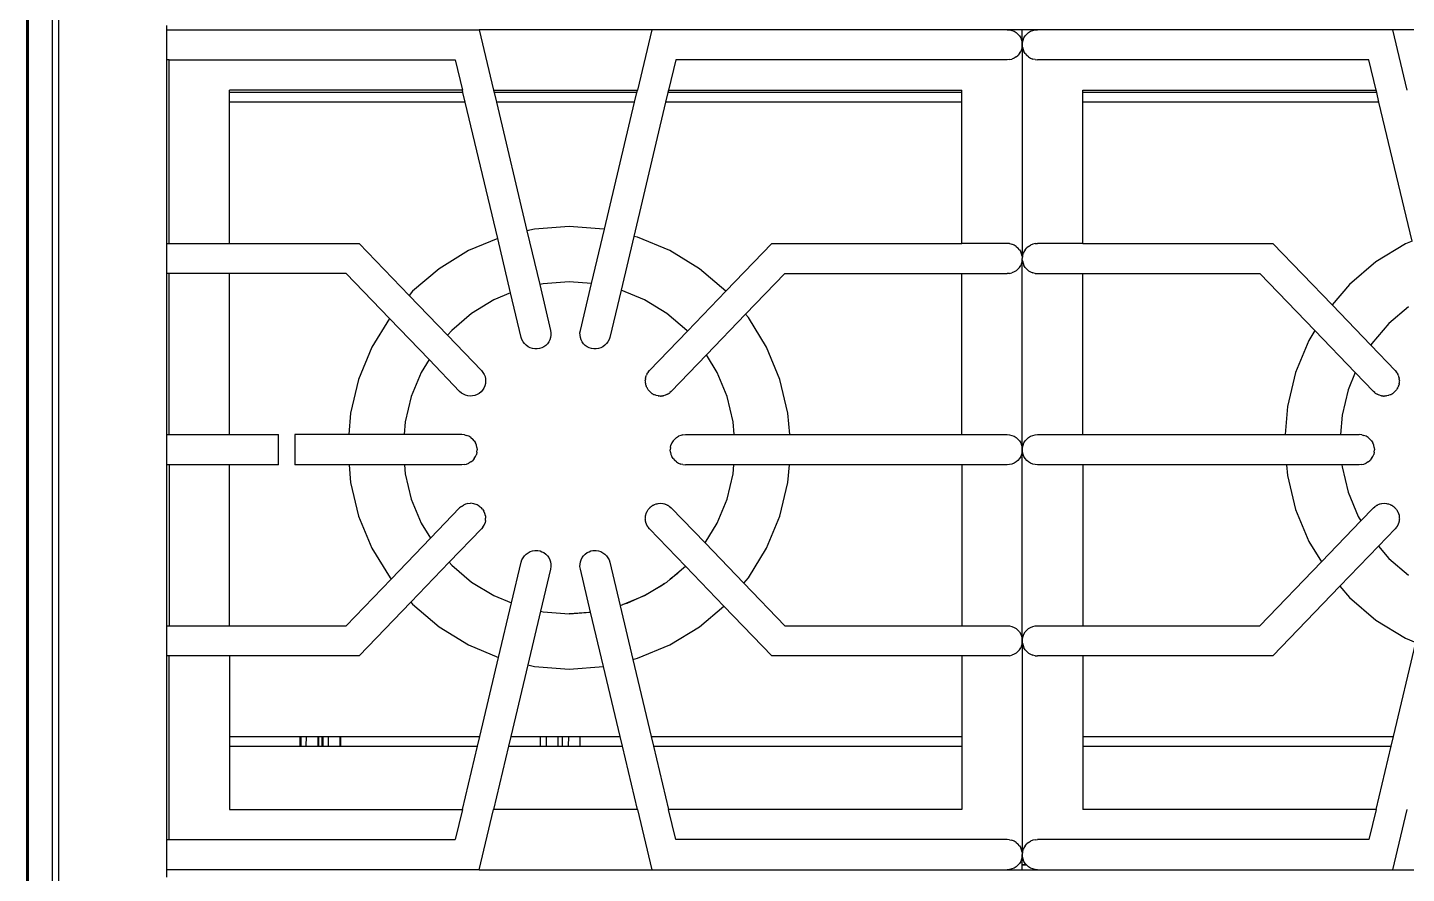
# Model space of a CAD drawing. Header units: metres. Extents: x 12.2 to 77.2, y 18.8 to 35.5.
# Drawn here: x 20.2548 to 20.6914, y 28.0623 to 28.3303 of the extents above; entities that cross this region are included whole.
import ezdxf

# ---------------------------------------------------------------- set-up
doc = ezdxf.new("R2010")
doc.units = ezdxf.units.M
doc.layers.add('A-WALL', color=250, linetype='Continuous', lineweight=60)

msp = doc.modelspace()

# ---------------------------------------------------------------- linework, layer by layer
for p, q in [((20.26271, 27.77108), (20.26271, 28.62245)), ((20.26459, 28.62245), (20.26459, 27.77108)), ((20.29888, 28.32967), (20.29888, 28.33101)), ((20.29888, 28.32967), (20.39781, 28.32967)), ((20.29888, 28.32011), (20.29888, 28.32967)), ((20.45252, 28.32967), (20.39781, 28.32967)), ((20.39781, 28.32967), (20.40235, 28.31054)), ((20.45252, 28.32967), (20.44797, 28.31054)), ((20.56504, 28.32967), (20.45252, 28.32967)), ((20.56982, 28.32967), (20.56504, 28.32967)), ((20.56504, 28.32967), (20.56579, 28.32961)), ((20.56579, 28.32961), (20.56652, 28.32944)), ((20.56652, 28.32944), (20.56721, 28.32915)), ((20.56721, 28.32915), (20.56785, 28.32876)), ((20.56785, 28.32876), (20.56842, 28.32827)), ((20.56842, 28.32827), (20.56891, 28.3277)), ((20.56982, 28.32489), (20.56982, 28.32967)), ((20.57461, 28.32967), (20.56982, 28.32967)), ((20.57074, 28.3277), (20.57123, 28.32827)), ((20.57123, 28.32827), (20.5718, 28.32876)), ((20.5718, 28.32876), (20.57244, 28.32915)), ((20.57244, 28.32915), (20.57313, 28.32944)), ((20.57313, 28.32944), (20.57386, 28.32961)), ((20.57386, 28.32961), (20.57461, 28.32967)), ((20.68713, 28.32967), (20.57461, 28.32967)), ((20.69168, 28.31054), (20.68713, 28.32967)), ((20.74184, 28.32967), (20.68713, 28.32967)), ((20.56891, 28.3277), (20.5693, 28.32706)), ((20.5693, 28.32706), (20.56959, 28.32637)), ((20.56959, 28.32637), (20.56977, 28.32564)), ((20.56977, 28.32414), (20.56959, 28.32341)), ((20.56977, 28.32564), (20.56982, 28.32489)), ((20.56977, 28.32414), (20.56982, 28.32489)), ((20.56982, 28.32489), (20.56988, 28.32564)), ((20.56982, 28.32489), (20.56982, 28.25714)), ((20.56988, 28.32414), (20.56982, 28.32489)), ((20.56988, 28.32564), (20.57006, 28.32637)), ((20.56988, 28.32414), (20.57006, 28.32341)), ((20.57006, 28.32637), (20.57035, 28.32706)), ((20.57035, 28.32706), (20.57074, 28.3277)), ((20.29963, 28.32011), (20.29888, 28.32011)), ((20.29888, 28.26192), (20.29888, 28.32011)), ((20.29963, 28.26192), (20.29963, 28.32011)), ((20.29963, 28.32011), (20.39025, 28.32011)), ((20.39025, 28.32011), (20.39252, 28.31054)), ((20.46008, 28.32011), (20.4578, 28.31054)), ((20.56504, 28.32011), (20.46008, 28.32011)), ((20.56579, 28.32017), (20.56504, 28.32011)), ((20.56579, 28.32017), (20.56652, 28.32034)), ((20.56721, 28.32063), (20.56652, 28.32034)), ((20.56785, 28.32102), (20.56721, 28.32063)), ((20.56785, 28.32102), (20.56842, 28.32151)), ((20.56891, 28.32208), (20.56842, 28.32151)), ((20.56891, 28.32208), (20.5693, 28.32272)), ((20.56959, 28.32341), (20.5693, 28.32272)), ((20.57006, 28.32341), (20.57035, 28.32272)), ((20.57074, 28.32208), (20.57035, 28.32272)), ((20.57074, 28.32208), (20.57123, 28.32151)), ((20.5718, 28.32102), (20.57123, 28.32151)), ((20.5718, 28.32102), (20.57244, 28.32063)), ((20.57244, 28.32063), (20.57313, 28.32034)), ((20.57386, 28.32017), (20.57313, 28.32034)), ((20.57386, 28.32017), (20.57461, 28.32011)), ((20.67957, 28.32011), (20.57461, 28.32011)), ((20.68185, 28.31054), (20.67957, 28.32011)), ((20.39252, 28.31054), (20.31876, 28.31054)), ((20.31876, 28.30979), (20.31876, 28.31054)), ((20.3927, 28.30979), (20.39252, 28.31054)), ((20.40235, 28.31054), (20.44797, 28.31054)), ((20.40235, 28.31054), (20.40253, 28.30979)), ((20.44779, 28.30979), (20.44797, 28.31054)), ((20.4578, 28.31054), (20.45762, 28.30979)), ((20.4578, 28.31054), (20.5507, 28.31054)), ((20.5507, 28.30979), (20.5507, 28.31054)), ((20.58895, 28.31054), (20.68185, 28.31054)), ((20.58895, 28.30979), (20.58895, 28.31054)), ((20.68203, 28.30979), (20.68185, 28.31054)), ((20.3927, 28.30979), (20.31876, 28.30979)), ((20.31876, 28.30668), (20.31876, 28.30979)), ((20.39344, 28.30668), (20.31876, 28.30668)), ((20.31876, 28.26192), (20.31876, 28.30668)), ((20.39344, 28.30668), (20.3927, 28.30979)), ((20.40371, 28.26349), (20.39344, 28.30668)), ((20.44779, 28.30979), (20.40253, 28.30979)), ((20.40253, 28.30979), (20.40327, 28.30668)), ((20.44705, 28.30668), (20.40327, 28.30668)), ((20.40327, 28.30668), (20.41297, 28.26588)), ((20.43748, 28.26641), (20.44705, 28.30668)), ((20.45688, 28.30668), (20.44678, 28.26418)), ((20.44705, 28.30668), (20.44779, 28.30979)), ((20.45762, 28.30979), (20.45688, 28.30668)), ((20.5507, 28.30668), (20.45688, 28.30668)), ((20.5507, 28.30979), (20.45762, 28.30979)), ((20.5507, 28.30668), (20.5507, 28.30979)), ((20.5507, 28.26192), (20.5507, 28.30668)), ((20.68203, 28.30979), (20.58895, 28.30979)), ((20.58895, 28.30668), (20.58895, 28.30979)), ((20.68276, 28.30668), (20.58895, 28.30668)), ((20.58895, 28.26192), (20.58895, 28.30668)), ((20.68276, 28.30668), (20.68203, 28.30979)), ((20.69323, 28.26266), (20.68276, 28.30668)), ((20.42634, 28.26732), (20.41537, 28.26645)), ((20.43731, 28.26645), (20.42634, 28.26732)), ((20.40371, 28.26349), (20.3945, 28.25967)), ((20.4078, 28.24626), (20.40371, 28.26349)), ((20.41537, 28.26645), (20.41297, 28.26588)), ((20.41297, 28.26588), (20.41701, 28.24887)), ((20.4334, 28.24923), (20.43748, 28.26641)), ((20.43748, 28.26641), (20.43731, 28.26645)), ((20.44678, 28.26418), (20.44274, 28.24715)), ((20.44801, 28.26389), (20.44678, 28.26418)), ((20.45818, 28.25967), (20.44801, 28.26389)), ((20.69323, 28.26266), (20.69119, 28.26182)), ((20.29888, 28.26192), (20.29963, 28.26192)), ((20.29888, 28.25236), (20.29888, 28.26192)), ((20.29963, 28.26192), (20.31876, 28.26192)), ((20.31876, 28.26192), (20.35981, 28.26192)), ((20.35981, 28.26192), (20.37564, 28.24548)), ((20.3945, 28.25967), (20.38511, 28.25392)), ((20.46757, 28.25392), (20.45818, 28.25967)), ((20.49051, 28.26192), (20.47594, 28.24677)), ((20.49051, 28.26192), (20.5507, 28.26192)), ((20.56504, 28.26192), (20.5507, 28.26192)), ((20.56579, 28.26186), (20.56504, 28.26192)), ((20.56579, 28.26186), (20.56652, 28.26169)), ((20.56721, 28.2614), (20.56652, 28.26169)), ((20.56785, 28.26101), (20.56721, 28.2614)), ((20.56785, 28.26101), (20.56842, 28.26052)), ((20.56891, 28.25995), (20.56842, 28.26052)), ((20.56891, 28.25995), (20.5693, 28.25931)), ((20.56959, 28.25862), (20.5693, 28.25931)), ((20.56977, 28.25789), (20.56959, 28.25862)), ((20.56988, 28.25789), (20.57006, 28.25862)), ((20.57035, 28.25931), (20.57006, 28.25862)), ((20.57074, 28.25995), (20.57035, 28.25931)), ((20.57074, 28.25995), (20.57123, 28.26052)), ((20.5718, 28.26101), (20.57123, 28.26052)), ((20.5718, 28.26101), (20.57244, 28.2614)), ((20.57313, 28.26169), (20.57244, 28.2614)), ((20.57386, 28.26186), (20.57313, 28.26169)), ((20.57386, 28.26186), (20.57461, 28.26192)), ((20.58895, 28.26192), (20.57461, 28.26192)), ((20.58895, 28.26192), (20.64914, 28.26192)), ((20.66789, 28.24243), (20.64914, 28.26192)), ((20.69119, 28.26182), (20.6818, 28.25607)), ((20.38511, 28.25392), (20.37674, 28.24677)), ((20.47594, 28.24677), (20.46757, 28.25392)), ((20.56891, 28.25433), (20.56842, 28.25376)), ((20.56891, 28.25433), (20.5693, 28.25497)), ((20.56959, 28.25566), (20.5693, 28.25497)), ((20.56977, 28.25639), (20.56959, 28.25566)), ((20.56977, 28.25789), (20.56982, 28.25714)), ((20.56977, 28.25639), (20.56982, 28.25714)), ((20.56988, 28.25789), (20.56982, 28.25714)), ((20.56982, 28.19657), (20.56982, 28.25714)), ((20.56988, 28.25639), (20.56982, 28.25714)), ((20.56988, 28.25639), (20.57006, 28.25566)), ((20.57006, 28.25566), (20.57035, 28.25497)), ((20.57074, 28.25433), (20.57035, 28.25497)), ((20.57074, 28.25433), (20.57123, 28.25376)), ((20.6818, 28.25607), (20.67343, 28.24892)), ((20.29963, 28.25236), (20.29888, 28.25236)), ((20.29888, 28.20135), (20.29888, 28.25236)), ((20.29963, 28.20135), (20.29963, 28.25236)), ((20.31876, 28.25236), (20.29963, 28.25236)), ((20.31876, 28.20135), (20.31876, 28.25236)), ((20.35574, 28.25236), (20.31876, 28.25236)), ((20.36943, 28.23813), (20.35574, 28.25236)), ((20.42634, 28.24978), (20.41811, 28.24914)), ((20.4334, 28.24923), (20.42634, 28.24978)), ((20.48218, 28.23947), (20.49458, 28.25236)), ((20.49458, 28.25236), (20.5507, 28.25236)), ((20.5507, 28.20135), (20.5507, 28.25236)), ((20.5507, 28.25236), (20.56504, 28.25236)), ((20.56579, 28.25242), (20.56504, 28.25236)), ((20.56579, 28.25242), (20.56652, 28.25259)), ((20.56721, 28.25288), (20.56652, 28.25259)), ((20.56785, 28.25327), (20.56721, 28.25288)), ((20.56785, 28.25327), (20.56842, 28.25376)), ((20.5718, 28.25327), (20.57123, 28.25376)), ((20.5718, 28.25327), (20.57244, 28.25288)), ((20.57244, 28.25288), (20.57313, 28.25259)), ((20.57386, 28.25242), (20.57313, 28.25259)), ((20.57386, 28.25242), (20.57461, 28.25236)), ((20.57461, 28.25236), (20.58895, 28.25236)), ((20.58895, 28.20135), (20.58895, 28.25236)), ((20.58895, 28.25236), (20.64507, 28.25236)), ((20.64507, 28.25236), (20.66245, 28.23429)), ((20.37674, 28.24677), (20.37564, 28.24548)), ((20.37564, 28.24548), (20.38781, 28.23282)), ((20.4078, 28.24626), (20.40246, 28.24405)), ((20.41115, 28.23217), (20.4078, 28.24626)), ((20.41811, 28.24914), (20.41701, 28.24887)), ((20.41701, 28.24887), (20.42045, 28.23438)), ((20.42987, 28.23438), (20.4334, 28.24923)), ((20.44274, 28.24715), (20.43917, 28.23217)), ((20.45022, 28.24405), (20.44274, 28.24715)), ((20.47594, 28.24677), (20.46376, 28.23412)), ((20.67343, 28.24892), (20.66789, 28.24243)), ((20.40246, 28.24405), (20.39542, 28.23974)), ((20.45726, 28.23974), (20.45022, 28.24405)), ((20.68014, 28.2297), (20.66789, 28.24243)), ((20.69211, 28.24188), (20.68583, 28.23652)), ((20.36943, 28.23813), (20.36384, 28.22902)), ((20.38195, 28.22511), (20.36943, 28.23813)), ((20.39542, 28.23974), (20.38914, 28.23438)), ((20.46354, 28.23438), (20.45726, 28.23974)), ((20.46981, 28.22661), (20.48218, 28.23947)), ((20.48308, 28.23841), (20.48218, 28.23947)), ((20.48883, 28.22902), (20.48308, 28.23841)), ((20.68583, 28.23652), (20.68047, 28.23024)), ((20.38914, 28.23438), (20.38781, 28.23282)), ((20.38781, 28.23282), (20.39855, 28.22166)), ((20.41138, 28.23145), (20.41115, 28.23217)), ((20.42045, 28.23214), (20.42022, 28.23143)), ((20.42045, 28.23438), (20.42057, 28.23364)), ((20.42057, 28.23289), (20.42045, 28.23214)), ((20.42057, 28.23364), (20.42057, 28.23289)), ((20.42975, 28.23364), (20.42987, 28.23438)), ((20.42976, 28.23289), (20.42975, 28.23364)), ((20.42987, 28.23214), (20.42976, 28.23289)), ((20.43011, 28.23143), (20.42987, 28.23214)), ((20.43917, 28.23217), (20.43894, 28.23145)), ((20.46376, 28.23412), (20.45178, 28.22166)), ((20.46376, 28.23412), (20.46354, 28.23438)), ((20.66245, 28.23429), (20.66054, 28.23117)), ((20.66245, 28.23429), (20.67524, 28.22099)), ((20.36384, 28.22902), (20.35963, 28.21885)), ((20.41172, 28.23078), (20.41138, 28.23145)), ((20.41216, 28.23017), (20.41172, 28.23078)), ((20.41269, 28.22964), (20.41216, 28.23017)), ((20.41329, 28.2292), (20.41269, 28.22964)), ((20.41396, 28.22886), (20.41329, 28.2292)), ((20.41467, 28.22862), (20.41396, 28.22886)), ((20.41542, 28.2285), (20.41467, 28.22862)), ((20.41617, 28.2285), (20.41542, 28.2285)), ((20.41691, 28.22862), (20.41617, 28.2285)), ((20.41762, 28.22885), (20.41691, 28.22862)), ((20.41829, 28.22919), (20.41762, 28.22885)), ((20.4189, 28.22963), (20.41829, 28.22919)), ((20.41943, 28.23016), (20.4189, 28.22963)), ((20.41987, 28.23076), (20.41943, 28.23016)), ((20.42022, 28.23143), (20.41987, 28.23076)), ((20.43045, 28.23076), (20.43011, 28.23143)), ((20.43089, 28.23016), (20.43045, 28.23076)), ((20.43142, 28.22963), (20.43089, 28.23016)), ((20.43203, 28.22919), (20.43142, 28.22963)), ((20.4327, 28.22885), (20.43203, 28.22919)), ((20.43342, 28.22862), (20.4327, 28.22885)), ((20.43416, 28.2285), (20.43342, 28.22862)), ((20.43491, 28.2285), (20.43416, 28.2285)), ((20.43565, 28.22862), (20.43491, 28.2285)), ((20.43636, 28.22886), (20.43565, 28.22862)), ((20.43703, 28.2292), (20.43636, 28.22886)), ((20.43764, 28.22964), (20.43703, 28.2292)), ((20.43817, 28.23017), (20.43764, 28.22964)), ((20.43861, 28.23078), (20.43817, 28.23017)), ((20.43894, 28.23145), (20.43861, 28.23078)), ((20.49305, 28.21885), (20.48883, 28.22902)), ((20.66054, 28.23117), (20.65632, 28.221)), ((20.68047, 28.23024), (20.68014, 28.2297)), ((20.68787, 28.22166), (20.68014, 28.2297)), ((20.38195, 28.22511), (20.37947, 28.22106)), ((20.39165, 28.21503), (20.38195, 28.22511)), ((20.45867, 28.21503), (20.46981, 28.22661)), ((20.47321, 28.22106), (20.46981, 28.22661)), ((20.35963, 28.21885), (20.35706, 28.20815)), ((20.37947, 28.22106), (20.37631, 28.21343)), ((20.39855, 28.22166), (20.39902, 28.22108)), ((20.39902, 28.22108), (20.3994, 28.22043)), ((20.3994, 28.22043), (20.39968, 28.21973)), ((20.39968, 28.21973), (20.39984, 28.219)), ((20.39984, 28.219), (20.39988, 28.21825)), ((20.45049, 28.219), (20.45047, 28.21877)), ((20.45051, 28.21909), (20.45049, 28.219)), ((20.45051, 28.21909), (20.45052, 28.21919)), ((20.45052, 28.21919), (20.4506, 28.2195)), ((20.4506, 28.2195), (20.45065, 28.21973)), ((20.45067, 28.2198), (20.45065, 28.21973)), ((20.45067, 28.2198), (20.45069, 28.21987)), ((20.45069, 28.21987), (20.45083, 28.22021)), ((20.45092, 28.22043), (20.45083, 28.22021)), ((20.45094, 28.22047), (20.45092, 28.22043)), ((20.45094, 28.22047), (20.45096, 28.22052)), ((20.45096, 28.22052), (20.45119, 28.22089)), ((20.4513, 28.22108), (20.45119, 28.22089)), ((20.45133, 28.22112), (20.4513, 28.22108)), ((20.45133, 28.22112), (20.45178, 28.22166)), ((20.47637, 28.21343), (20.47321, 28.22106)), ((20.49562, 28.20815), (20.49305, 28.21885)), ((20.65632, 28.221), (20.65375, 28.2103)), ((20.67524, 28.22099), (20.673, 28.21558)), ((20.67524, 28.22099), (20.68098, 28.21503)), ((20.68787, 28.22166), (20.68832, 28.22112)), ((20.68835, 28.22108), (20.68832, 28.22112)), ((20.68846, 28.22089), (20.68835, 28.22108)), ((20.68846, 28.22089), (20.68869, 28.22052)), ((20.68869, 28.22052), (20.6887, 28.22047)), ((20.6887, 28.22047), (20.68873, 28.22043)), ((20.68882, 28.22021), (20.68873, 28.22043)), ((20.68882, 28.22021), (20.68896, 28.21987)), ((20.68896, 28.21987), (20.68898, 28.2198)), ((20.689, 28.21973), (20.68898, 28.2198)), ((20.68905, 28.2195), (20.689, 28.21973)), ((20.68905, 28.2195), (20.68913, 28.21919)), ((20.68913, 28.21919), (20.68914, 28.21909)), ((20.68916, 28.219), (20.68914, 28.21909)), ((20.68918, 28.21877), (20.68916, 28.219)), ((20.39222, 28.21453), (20.39165, 28.21503)), ((20.39285, 28.21413), (20.39222, 28.21453)), ((20.39842, 28.2149), (20.39784, 28.21442)), ((20.39891, 28.21546), (20.39842, 28.2149)), ((20.39932, 28.21609), (20.39891, 28.21546)), ((20.39962, 28.21678), (20.39932, 28.21609)), ((20.39981, 28.21751), (20.39962, 28.21678)), ((20.39988, 28.21825), (20.39981, 28.21751)), ((20.45044, 28.21848), (20.45047, 28.21877)), ((20.45045, 28.21834), (20.45044, 28.21848)), ((20.45045, 28.21834), (20.45044, 28.21825)), ((20.45044, 28.21825), (20.45045, 28.21813)), ((20.45046, 28.21791), (20.45045, 28.21813)), ((20.4505, 28.21764), (20.45046, 28.21791)), ((20.4505, 28.21764), (20.45052, 28.21751)), ((20.45052, 28.21751), (20.45053, 28.21744)), ((20.45055, 28.21734), (20.45053, 28.21744)), ((20.4507, 28.21678), (20.45055, 28.21734)), ((20.4507, 28.21678), (20.45072, 28.21675)), ((20.45092, 28.21626), (20.45072, 28.21675)), ((20.45098, 28.21616), (20.45092, 28.21626)), ((20.45098, 28.21616), (20.45101, 28.21609)), ((20.45108, 28.21598), (20.45101, 28.21609)), ((20.4512, 28.21576), (20.45108, 28.21598)), ((20.45134, 28.21557), (20.4512, 28.21576)), ((20.45134, 28.21557), (20.45141, 28.21546)), ((20.45141, 28.21546), (20.45147, 28.2154)), ((20.45154, 28.21529), (20.45147, 28.2154)), ((20.45186, 28.21496), (20.45154, 28.21529)), ((20.45186, 28.21496), (20.45191, 28.2149)), ((20.45193, 28.21487), (20.45191, 28.2149)), ((20.45237, 28.2145), (20.45193, 28.21487)), ((20.45244, 28.21446), (20.45237, 28.2145)), ((20.458, 28.21446), (20.45811, 28.21453)), ((20.45811, 28.21453), (20.45816, 28.21458)), ((20.45825, 28.21464), (20.45816, 28.21458)), ((20.45867, 28.21503), (20.45825, 28.21464)), ((20.673, 28.21558), (20.67107, 28.20755)), ((20.6814, 28.21464), (20.68098, 28.21503)), ((20.68149, 28.21458), (20.6814, 28.21464)), ((20.68149, 28.21458), (20.68154, 28.21453)), ((20.68154, 28.21453), (20.68165, 28.21446)), ((20.68727, 28.2145), (20.68721, 28.21446)), ((20.68771, 28.21487), (20.68727, 28.2145)), ((20.68774, 28.2149), (20.68771, 28.21487)), ((20.68774, 28.2149), (20.68779, 28.21496)), ((20.68811, 28.21529), (20.68779, 28.21496)), ((20.68818, 28.2154), (20.68811, 28.21529)), ((20.68818, 28.2154), (20.68824, 28.21546)), ((20.68824, 28.21546), (20.68831, 28.21557)), ((20.68845, 28.21576), (20.68831, 28.21557)), ((20.68857, 28.21598), (20.68845, 28.21576)), ((20.68864, 28.21609), (20.68857, 28.21598)), ((20.68864, 28.21609), (20.68867, 28.21616)), ((20.68873, 28.21626), (20.68867, 28.21616)), ((20.68893, 28.21675), (20.68873, 28.21626)), ((20.68893, 28.21675), (20.68894, 28.21678)), ((20.6891, 28.21734), (20.68894, 28.21678)), ((20.68912, 28.21744), (20.6891, 28.21734)), ((20.68912, 28.21744), (20.68913, 28.21751)), ((20.68913, 28.21751), (20.68915, 28.21764)), ((20.68919, 28.21791), (20.68915, 28.21764)), ((20.68918, 28.21877), (20.68921, 28.21848)), ((20.68919, 28.21813), (20.68921, 28.21825)), ((20.68919, 28.21813), (20.68919, 28.21791)), ((20.68921, 28.21848), (20.6892, 28.21834)), ((20.68921, 28.21825), (20.6892, 28.21834)), ((20.37631, 28.21343), (20.37438, 28.20541)), ((20.39353, 28.21383), (20.39285, 28.21413)), ((20.39426, 28.21364), (20.39353, 28.21383)), ((20.39501, 28.21356), (20.39426, 28.21364)), ((20.39576, 28.21361), (20.39501, 28.21356)), ((20.39649, 28.21377), (20.39576, 28.21361)), ((20.39719, 28.21404), (20.39649, 28.21377)), ((20.39784, 28.21442), (20.39719, 28.21404)), ((20.45244, 28.21446), (20.45249, 28.21442)), ((20.45249, 28.21442), (20.4526, 28.21435)), ((20.45286, 28.21419), (20.4526, 28.21435)), ((20.45303, 28.2141), (20.45286, 28.21419)), ((20.45303, 28.2141), (20.45314, 28.21404)), ((20.45314, 28.21404), (20.45323, 28.21401)), ((20.45337, 28.21394), (20.45323, 28.21401)), ((20.45372, 28.21381), (20.45337, 28.21394)), ((20.45372, 28.21381), (20.45383, 28.21377)), ((20.45387, 28.21376), (20.45383, 28.21377)), ((20.45391, 28.21375), (20.45387, 28.21376)), ((20.45448, 28.21362), (20.45391, 28.21375)), ((20.45453, 28.21362), (20.45448, 28.21362)), ((20.45453, 28.21362), (20.45457, 28.21361)), ((20.45457, 28.21361), (20.45469, 28.2136)), ((20.45505, 28.21357), (20.45469, 28.2136)), ((20.45521, 28.21357), (20.45505, 28.21357)), ((20.45521, 28.21357), (20.45532, 28.21356)), ((20.45532, 28.21356), (20.45543, 28.21357)), ((20.45562, 28.21358), (20.45543, 28.21357)), ((20.45593, 28.21362), (20.45562, 28.21358)), ((20.45593, 28.21362), (20.45606, 28.21364)), ((20.45606, 28.21364), (20.45612, 28.21365)), ((20.45619, 28.21366), (20.45612, 28.21365)), ((20.45675, 28.21381), (20.45619, 28.21366)), ((20.45679, 28.21383), (20.45675, 28.21381)), ((20.45679, 28.21383), (20.45687, 28.21386)), ((20.45728, 28.21403), (20.45687, 28.21386)), ((20.4574, 28.21409), (20.45728, 28.21403)), ((20.4574, 28.21409), (20.45748, 28.21413)), ((20.45758, 28.21419), (20.45748, 28.21413)), ((20.45778, 28.2143), (20.45758, 28.21419)), ((20.458, 28.21446), (20.45778, 28.2143)), ((20.4783, 28.20541), (20.47637, 28.21343)), ((20.65375, 28.2103), (20.65305, 28.20135)), ((20.68187, 28.2143), (20.68165, 28.21446)), ((20.68207, 28.21419), (20.68187, 28.2143)), ((20.68217, 28.21413), (20.68207, 28.21419)), ((20.68217, 28.21413), (20.68225, 28.21409)), ((20.68237, 28.21403), (20.68225, 28.21409)), ((20.68278, 28.21386), (20.68237, 28.21403)), ((20.68278, 28.21386), (20.68286, 28.21383)), ((20.6829, 28.21381), (20.68286, 28.21383)), ((20.68346, 28.21366), (20.6829, 28.21381)), ((20.68353, 28.21365), (20.68346, 28.21366)), ((20.68353, 28.21365), (20.68359, 28.21364)), ((20.68359, 28.21364), (20.68372, 28.21362)), ((20.68403, 28.21358), (20.68372, 28.21362)), ((20.68422, 28.21357), (20.68403, 28.21358)), ((20.68422, 28.21357), (20.68433, 28.21356)), ((20.68433, 28.21356), (20.68444, 28.21357)), ((20.6846, 28.21357), (20.68444, 28.21357)), ((20.68496, 28.2136), (20.6846, 28.21357)), ((20.68496, 28.2136), (20.68508, 28.21361)), ((20.68508, 28.21361), (20.68512, 28.21362)), ((20.68517, 28.21362), (20.68512, 28.21362)), ((20.68574, 28.21375), (20.68517, 28.21362)), ((20.68578, 28.21376), (20.68574, 28.21375)), ((20.68581, 28.21377), (20.68578, 28.21376)), ((20.68581, 28.21377), (20.68593, 28.21381)), ((20.68628, 28.21394), (20.68593, 28.21381)), ((20.68642, 28.21401), (20.68628, 28.21394)), ((20.68642, 28.21401), (20.68651, 28.21404)), ((20.68651, 28.21404), (20.68662, 28.2141)), ((20.68679, 28.21419), (20.68662, 28.2141)), ((20.68705, 28.21435), (20.68679, 28.21419)), ((20.68705, 28.21435), (20.68716, 28.21442)), ((20.68716, 28.21442), (20.68721, 28.21446)), ((20.35706, 28.20815), (20.35653, 28.20135)), ((20.49615, 28.20135), (20.49562, 28.20815)), ((20.67107, 28.20755), (20.67059, 28.20135)), ((20.37438, 28.20541), (20.37406, 28.20135)), ((20.47862, 28.20135), (20.4783, 28.20541)), ((20.29888, 28.20135), (20.29963, 28.20135)), ((20.29888, 28.19178), (20.29888, 28.20135)), ((20.29963, 28.20135), (20.31876, 28.20135)), ((20.31876, 28.20135), (20.33428, 28.20135)), ((20.33428, 28.19178), (20.33428, 28.20135)), ((20.33946, 28.20135), (20.33946, 28.19178)), ((20.35653, 28.20135), (20.33946, 28.20135)), ((20.37406, 28.20135), (20.35653, 28.20135)), ((20.39239, 28.20135), (20.37406, 28.20135)), ((20.39313, 28.20129), (20.39239, 28.20135)), ((20.39313, 28.20129), (20.39386, 28.20111)), ((20.39456, 28.20083), (20.39386, 28.20111)), ((20.3952, 28.20044), (20.39456, 28.20083)), ((20.3952, 28.20044), (20.39577, 28.19995)), ((20.39625, 28.19938), (20.39577, 28.19995)), ((20.39625, 28.19938), (20.39665, 28.19874)), ((20.39693, 28.19804), (20.39665, 28.19874)), ((20.39711, 28.19731), (20.39693, 28.19804)), ((20.39711, 28.19731), (20.39717, 28.19657)), ((20.4584, 28.19731), (20.45834, 28.19657)), ((20.4584, 28.19731), (20.45857, 28.19804)), ((20.45886, 28.19874), (20.45857, 28.19804)), ((20.45925, 28.19938), (20.45886, 28.19874)), ((20.45925, 28.19938), (20.45974, 28.19995)), ((20.46031, 28.20044), (20.45974, 28.19995)), ((20.46031, 28.20044), (20.46095, 28.20083)), ((20.46164, 28.20111), (20.46095, 28.20083)), ((20.46237, 28.20129), (20.46164, 28.20111)), ((20.46237, 28.20129), (20.46312, 28.20135)), ((20.46312, 28.20135), (20.47862, 28.20135)), ((20.47862, 28.20135), (20.49615, 28.20135)), ((20.49615, 28.20135), (20.5507, 28.20135)), ((20.5507, 28.20135), (20.56504, 28.20135)), ((20.56504, 28.20135), (20.56579, 28.20129)), ((20.56579, 28.20129), (20.56652, 28.20111)), ((20.56652, 28.20111), (20.56721, 28.20083)), ((20.56721, 28.20083), (20.56785, 28.20044)), ((20.56785, 28.20044), (20.56842, 28.19995)), ((20.56842, 28.19995), (20.56891, 28.19938)), ((20.56891, 28.19938), (20.5693, 28.19874)), ((20.5693, 28.19874), (20.56959, 28.19804)), ((20.56959, 28.19804), (20.56977, 28.19731)), ((20.56977, 28.19731), (20.56982, 28.19657)), ((20.56982, 28.19657), (20.56988, 28.19731)), ((20.56988, 28.19731), (20.57006, 28.19804)), ((20.57006, 28.19804), (20.57035, 28.19874)), ((20.57035, 28.19874), (20.57074, 28.19938)), ((20.57074, 28.19938), (20.57123, 28.19995)), ((20.57123, 28.19995), (20.5718, 28.20044)), ((20.5718, 28.20044), (20.57244, 28.20083)), ((20.57244, 28.20083), (20.57313, 28.20111)), ((20.57313, 28.20111), (20.57386, 28.20129)), ((20.57386, 28.20129), (20.57461, 28.20135)), ((20.57461, 28.20135), (20.58895, 28.20135)), ((20.58895, 28.20135), (20.65305, 28.20135)), ((20.65305, 28.20135), (20.67059, 28.20135)), ((20.67059, 28.20135), (20.67653, 28.20135)), ((20.67728, 28.20129), (20.67653, 28.20135)), ((20.67728, 28.20129), (20.67801, 28.20111)), ((20.6787, 28.20083), (20.67801, 28.20111)), ((20.67934, 28.20044), (20.6787, 28.20083)), ((20.67934, 28.20044), (20.67991, 28.19995)), ((20.6804, 28.19938), (20.67991, 28.19995)), ((20.6804, 28.19938), (20.68079, 28.19874)), ((20.68108, 28.19804), (20.68079, 28.19874)), ((20.68125, 28.19731), (20.68108, 28.19804)), ((20.68125, 28.19731), (20.68131, 28.19657)), ((20.3952, 28.1927), (20.39456, 28.19231)), ((20.3952, 28.1927), (20.39577, 28.19319)), ((20.39625, 28.19376), (20.39577, 28.19319)), ((20.39625, 28.19376), (20.39665, 28.1944)), ((20.39665, 28.1944), (20.39693, 28.19509)), ((20.39711, 28.19582), (20.39693, 28.19509)), ((20.39711, 28.19582), (20.39717, 28.19657)), ((20.4584, 28.19582), (20.45834, 28.19657)), ((20.4584, 28.19582), (20.45857, 28.19509)), ((20.45857, 28.19509), (20.45886, 28.1944)), ((20.45925, 28.19376), (20.45886, 28.1944)), ((20.45925, 28.19376), (20.45974, 28.19319)), ((20.46031, 28.1927), (20.45974, 28.19319)), ((20.46031, 28.1927), (20.46095, 28.19231)), ((20.56785, 28.1927), (20.56721, 28.19231)), ((20.56842, 28.19319), (20.56785, 28.1927)), ((20.56891, 28.19376), (20.56842, 28.19319)), ((20.5693, 28.1944), (20.56891, 28.19376)), ((20.56959, 28.19509), (20.5693, 28.1944)), ((20.56977, 28.19582), (20.56959, 28.19509)), ((20.56982, 28.19657), (20.56977, 28.19582)), ((20.56982, 28.13599), (20.56982, 28.19657)), ((20.56988, 28.19582), (20.56982, 28.19657)), ((20.57006, 28.19509), (20.56988, 28.19582)), ((20.57035, 28.1944), (20.57006, 28.19509)), ((20.57074, 28.19376), (20.57035, 28.1944)), ((20.57123, 28.19319), (20.57074, 28.19376)), ((20.5718, 28.1927), (20.57123, 28.19319)), ((20.57244, 28.19231), (20.5718, 28.1927)), ((20.67934, 28.1927), (20.6787, 28.19231)), ((20.67934, 28.1927), (20.67991, 28.19319)), ((20.6804, 28.19376), (20.67991, 28.19319)), ((20.6804, 28.19376), (20.68079, 28.1944)), ((20.68079, 28.1944), (20.68108, 28.19509)), ((20.68125, 28.19582), (20.68108, 28.19509)), ((20.68125, 28.19582), (20.68131, 28.19657)), ((20.29963, 28.19178), (20.29888, 28.19178)), ((20.29888, 28.14077), (20.29888, 28.19178)), ((20.29963, 28.19178), (20.29963, 28.14077)), ((20.31876, 28.19178), (20.29963, 28.19178)), ((20.31876, 28.14077), (20.31876, 28.19178)), ((20.33428, 28.19178), (20.31876, 28.19178)), ((20.35662, 28.19178), (20.33946, 28.19178)), ((20.35662, 28.19178), (20.35706, 28.18621)), ((20.37416, 28.19178), (20.35662, 28.19178)), ((20.37416, 28.19178), (20.37438, 28.18895)), ((20.39239, 28.19178), (20.37416, 28.19178)), ((20.37438, 28.18895), (20.37631, 28.18092)), ((20.39313, 28.19184), (20.39239, 28.19178)), ((20.39313, 28.19184), (20.39386, 28.19202)), ((20.39386, 28.19202), (20.39456, 28.19231)), ((20.46095, 28.19231), (20.46164, 28.19202)), ((20.46237, 28.19184), (20.46164, 28.19202)), ((20.46237, 28.19184), (20.46312, 28.19178)), ((20.47852, 28.19178), (20.46312, 28.19178)), ((20.47637, 28.18092), (20.4783, 28.18895)), ((20.4783, 28.18895), (20.47852, 28.19178)), ((20.49605, 28.19178), (20.47852, 28.19178)), ((20.49562, 28.18621), (20.49605, 28.19178)), ((20.5507, 28.19178), (20.49605, 28.19178)), ((20.5507, 28.19178), (20.5507, 28.14077)), ((20.56504, 28.19178), (20.5507, 28.19178)), ((20.56579, 28.19184), (20.56504, 28.19178)), ((20.56652, 28.19202), (20.56579, 28.19184)), ((20.56721, 28.19231), (20.56652, 28.19202)), ((20.57313, 28.19202), (20.57244, 28.19231)), ((20.57386, 28.19184), (20.57313, 28.19202)), ((20.57461, 28.19178), (20.57386, 28.19184)), ((20.58895, 28.19178), (20.57461, 28.19178)), ((20.58895, 28.19178), (20.58895, 28.14077)), ((20.65348, 28.19178), (20.58895, 28.19178)), ((20.65348, 28.19178), (20.65375, 28.18835)), ((20.67102, 28.19178), (20.65348, 28.19178)), ((20.65375, 28.18835), (20.65632, 28.17765)), ((20.67102, 28.19178), (20.67107, 28.1911)), ((20.67653, 28.19178), (20.67102, 28.19178)), ((20.67107, 28.1911), (20.673, 28.18307)), ((20.67728, 28.19184), (20.67653, 28.19178)), ((20.67728, 28.19184), (20.67801, 28.19202)), ((20.67801, 28.19202), (20.6787, 28.19231)), ((20.35706, 28.18621), (20.35963, 28.1755)), ((20.49305, 28.1755), (20.49562, 28.18621)), ((20.37631, 28.18092), (20.37947, 28.1733)), ((20.39426, 28.1795), (20.3951, 28.17957)), ((20.39617, 28.17945), (20.3951, 28.17957)), ((20.45448, 28.17951), (20.45522, 28.17957)), ((20.45522, 28.17957), (20.45599, 28.17951)), ((20.47321, 28.1733), (20.47637, 28.18092)), ((20.673, 28.18307), (20.67616, 28.17544)), ((20.68365, 28.17951), (20.68443, 28.17957)), ((20.68443, 28.17957), (20.68517, 28.17951)), ((20.35963, 28.1755), (20.36384, 28.16534)), ((20.39165, 28.1781), (20.38241, 28.1685)), ((20.39222, 28.1786), (20.39165, 28.1781)), ((20.39222, 28.1786), (20.39285, 28.17901)), ((20.39353, 28.17931), (20.39285, 28.17901)), ((20.39426, 28.1795), (20.39353, 28.17931)), ((20.39719, 28.17909), (20.39617, 28.17945)), ((20.39784, 28.17871), (20.39719, 28.17909)), ((20.39784, 28.17871), (20.39842, 28.17823)), ((20.39891, 28.17767), (20.39842, 28.17823)), ((20.39891, 28.17767), (20.39932, 28.17704)), ((20.39962, 28.17635), (20.39932, 28.17704)), ((20.39981, 28.17563), (20.39962, 28.17635)), ((20.39981, 28.17563), (20.39988, 28.17488)), ((20.45045, 28.175), (20.45046, 28.17522)), ((20.45046, 28.17522), (20.4505, 28.17549)), ((20.4505, 28.17549), (20.45052, 28.17563)), ((20.45052, 28.17563), (20.45053, 28.17569)), ((20.45053, 28.17569), (20.45055, 28.17579)), ((20.45055, 28.17579), (20.4507, 28.17634)), ((20.4507, 28.17634), (20.45072, 28.17638)), ((20.45072, 28.17638), (20.45092, 28.17688)), ((20.45092, 28.17688), (20.45098, 28.17697)), ((20.45098, 28.17697), (20.45101, 28.17704)), ((20.45108, 28.17715), (20.45101, 28.17704)), ((20.45108, 28.17715), (20.4512, 28.17738)), ((20.4512, 28.17738), (20.45134, 28.17757)), ((20.45134, 28.17757), (20.45141, 28.17767)), ((20.45141, 28.17767), (20.45147, 28.17774)), ((20.45147, 28.17774), (20.45154, 28.17784)), ((20.45154, 28.17784), (20.45186, 28.17818)), ((20.45186, 28.17818), (20.45191, 28.17823)), ((20.45193, 28.17826), (20.45191, 28.17823)), ((20.45193, 28.17826), (20.45237, 28.17863)), ((20.45237, 28.17863), (20.45244, 28.17867)), ((20.45244, 28.17867), (20.45249, 28.17871)), ((20.45249, 28.17871), (20.4526, 28.17878)), ((20.4526, 28.17878), (20.45286, 28.17894)), ((20.45286, 28.17894), (20.45303, 28.17903)), ((20.45303, 28.17903), (20.45314, 28.17909)), ((20.45314, 28.17909), (20.4532, 28.17911)), ((20.4532, 28.17911), (20.45337, 28.1792)), ((20.45337, 28.1792), (20.45391, 28.17939)), ((20.45391, 28.17939), (20.45409, 28.17943)), ((20.45409, 28.17943), (20.45415, 28.17945)), ((20.45415, 28.17945), (20.45423, 28.17946)), ((20.45423, 28.17946), (20.45448, 28.17951)), ((20.45599, 28.17951), (20.45603, 28.1795)), ((20.45599, 28.17951), (20.45606, 28.1795)), ((20.45606, 28.1795), (20.45647, 28.17939)), ((20.45647, 28.17939), (20.45675, 28.17932)), ((20.45675, 28.17932), (20.45677, 28.17931)), ((20.45677, 28.17931), (20.45687, 28.17927)), ((20.45687, 28.17927), (20.45728, 28.17911)), ((20.45728, 28.17911), (20.4574, 28.17904)), ((20.4574, 28.17904), (20.45748, 28.17901)), ((20.45748, 28.17901), (20.45758, 28.17894)), ((20.45758, 28.17894), (20.45778, 28.17883)), ((20.45778, 28.17883), (20.458, 28.17867)), ((20.458, 28.17867), (20.45811, 28.1786)), ((20.45811, 28.1786), (20.45816, 28.17855)), ((20.45816, 28.17855), (20.45825, 28.17849)), ((20.45825, 28.17849), (20.45867, 28.1781)), ((20.45867, 28.1781), (20.46935, 28.167)), ((20.48883, 28.16534), (20.49305, 28.1755)), ((20.65632, 28.17765), (20.66054, 28.16748)), ((20.67616, 28.17544), (20.67704, 28.17401)), ((20.67704, 28.17401), (20.68098, 28.1781)), ((20.68098, 28.1781), (20.6814, 28.17849)), ((20.6814, 28.17849), (20.68149, 28.17855)), ((20.68149, 28.17855), (20.68154, 28.1786)), ((20.68154, 28.1786), (20.68165, 28.17867)), ((20.68165, 28.17867), (20.68187, 28.17883)), ((20.68187, 28.17883), (20.68207, 28.17894)), ((20.68207, 28.17894), (20.68217, 28.17901)), ((20.68217, 28.17901), (20.68225, 28.17904)), ((20.68225, 28.17904), (20.68237, 28.17911)), ((20.6829, 28.17932), (20.68237, 28.17911)), ((20.6829, 28.17932), (20.68318, 28.17939)), ((20.68318, 28.17939), (20.68359, 28.1795)), ((20.68359, 28.1795), (20.68365, 28.17951)), ((20.68362, 28.1795), (20.68365, 28.17951)), ((20.68517, 28.17951), (20.68542, 28.17946)), ((20.68542, 28.17946), (20.6855, 28.17945)), ((20.6855, 28.17945), (20.68556, 28.17943)), ((20.68556, 28.17943), (20.68574, 28.17939)), ((20.68574, 28.17939), (20.68628, 28.1792)), ((20.68628, 28.1792), (20.68645, 28.17911)), ((20.68645, 28.17911), (20.68651, 28.17909)), ((20.68651, 28.17909), (20.68662, 28.17903)), ((20.68662, 28.17903), (20.68679, 28.17894)), ((20.68679, 28.17894), (20.68705, 28.17878)), ((20.68705, 28.17878), (20.68716, 28.17871)), ((20.68716, 28.17871), (20.68721, 28.17867)), ((20.68721, 28.17867), (20.68727, 28.17863)), ((20.68727, 28.17863), (20.68771, 28.17826)), ((20.68774, 28.17823), (20.68771, 28.17826)), ((20.68774, 28.17823), (20.68779, 28.17818)), ((20.68779, 28.17818), (20.68811, 28.17784)), ((20.68811, 28.17784), (20.68818, 28.17774)), ((20.68818, 28.17774), (20.68824, 28.17767)), ((20.68824, 28.17767), (20.68831, 28.17757)), ((20.68831, 28.17757), (20.68845, 28.17738)), ((20.68845, 28.17738), (20.68857, 28.17715)), ((20.68864, 28.17704), (20.68857, 28.17715)), ((20.68864, 28.17704), (20.68867, 28.17697)), ((20.68867, 28.17697), (20.68873, 28.17688)), ((20.68873, 28.17688), (20.68895, 28.17634)), ((20.68895, 28.17634), (20.6891, 28.17579)), ((20.6891, 28.17579), (20.68912, 28.17569)), ((20.68912, 28.17569), (20.68913, 28.17563)), ((20.68913, 28.17563), (20.68915, 28.17549)), ((20.68915, 28.17549), (20.68919, 28.17522)), ((20.68919, 28.17522), (20.68919, 28.175)), ((20.37947, 28.1733), (20.38241, 28.1685)), ((20.38837, 28.16089), (20.39855, 28.17147)), ((20.39902, 28.17205), (20.39855, 28.17147)), ((20.39902, 28.17205), (20.3994, 28.1727)), ((20.3994, 28.1727), (20.39968, 28.1734)), ((20.39984, 28.17413), (20.39968, 28.1734)), ((20.39984, 28.17413), (20.39988, 28.17488)), ((20.45044, 28.17488), (20.45045, 28.175)), ((20.45045, 28.17479), (20.45044, 28.17488)), ((20.45044, 28.17465), (20.45045, 28.17479)), ((20.45047, 28.17436), (20.45044, 28.17465)), ((20.45049, 28.17413), (20.45047, 28.17436)), ((20.45051, 28.17404), (20.45049, 28.17413)), ((20.45052, 28.17395), (20.45051, 28.17404)), ((20.4506, 28.17364), (20.45052, 28.17395)), ((20.45065, 28.1734), (20.4506, 28.17364)), ((20.45067, 28.17334), (20.45065, 28.1734)), ((20.45069, 28.17327), (20.45067, 28.17334)), ((20.45083, 28.17293), (20.45069, 28.17327)), ((20.45092, 28.1727), (20.45083, 28.17293)), ((20.45094, 28.17266), (20.45092, 28.1727)), ((20.45096, 28.17262), (20.45094, 28.17266)), ((20.45119, 28.17224), (20.45096, 28.17262)), ((20.4513, 28.17205), (20.45119, 28.17224)), ((20.45133, 28.17201), (20.4513, 28.17205)), ((20.45178, 28.17147), (20.45133, 28.17201)), ((20.46315, 28.15965), (20.45178, 28.17147)), ((20.46935, 28.167), (20.47321, 28.1733)), ((20.66451, 28.16099), (20.67704, 28.17401)), ((20.68787, 28.17147), (20.68256, 28.16596)), ((20.68832, 28.17201), (20.68787, 28.17147)), ((20.68835, 28.17205), (20.68832, 28.17201)), ((20.68846, 28.17224), (20.68835, 28.17205)), ((20.68869, 28.17262), (20.68846, 28.17224)), ((20.6887, 28.17266), (20.68869, 28.17262)), ((20.68873, 28.1727), (20.6887, 28.17266)), ((20.68882, 28.17293), (20.68873, 28.1727)), ((20.68896, 28.17327), (20.68882, 28.17293)), ((20.68898, 28.17334), (20.68896, 28.17327)), ((20.689, 28.1734), (20.68898, 28.17334)), ((20.68905, 28.17364), (20.689, 28.1734)), ((20.68913, 28.17395), (20.68905, 28.17364)), ((20.68914, 28.17404), (20.68913, 28.17395)), ((20.68916, 28.17413), (20.68914, 28.17404)), ((20.68918, 28.17436), (20.68916, 28.17413)), ((20.68921, 28.17465), (20.68918, 28.17436)), ((20.68919, 28.175), (20.68921, 28.17488)), ((20.68921, 28.17488), (20.6892, 28.17479)), ((20.6892, 28.17479), (20.68921, 28.17465)), ((20.38241, 28.1685), (20.36995, 28.15554)), ((20.46935, 28.167), (20.48162, 28.15424)), ((20.66054, 28.16748), (20.66451, 28.16099)), ((20.36384, 28.16534), (20.3696, 28.15595)), ((20.41138, 28.16168), (20.41172, 28.16235)), ((20.41172, 28.16235), (20.41216, 28.16296)), ((20.41216, 28.16296), (20.41269, 28.16349)), ((20.41269, 28.16349), (20.41329, 28.16393)), ((20.41329, 28.16393), (20.41396, 28.16428)), ((20.41396, 28.16428), (20.41467, 28.16451)), ((20.41467, 28.16451), (20.41542, 28.16463)), ((20.41542, 28.16463), (20.4158, 28.16464)), ((20.4158, 28.16464), (20.41645, 28.1646)), ((20.41645, 28.1646), (20.41709, 28.16447)), ((20.41709, 28.16447), (20.41771, 28.16425)), ((20.41771, 28.16425), (20.41829, 28.16394)), ((20.41829, 28.16394), (20.4189, 28.16351)), ((20.4189, 28.16351), (20.41943, 28.16298)), ((20.41943, 28.16298), (20.41987, 28.16237)), ((20.41987, 28.16237), (20.42022, 28.1617)), ((20.43011, 28.1617), (20.43045, 28.16237)), ((20.43045, 28.16237), (20.43089, 28.16298)), ((20.43089, 28.16298), (20.43142, 28.16351)), ((20.43142, 28.16351), (20.43203, 28.16394)), ((20.43203, 28.16394), (20.43261, 28.16425)), ((20.43261, 28.16425), (20.43323, 28.16447)), ((20.43323, 28.16447), (20.43387, 28.1646)), ((20.43387, 28.1646), (20.43452, 28.16464)), ((20.43452, 28.16464), (20.43491, 28.16463)), ((20.43491, 28.16463), (20.43565, 28.16451)), ((20.43565, 28.16451), (20.43636, 28.16428)), ((20.43636, 28.16428), (20.43703, 28.16393)), ((20.43703, 28.16393), (20.43764, 28.16349)), ((20.43764, 28.16349), (20.43817, 28.16296)), ((20.43817, 28.16296), (20.43861, 28.16235)), ((20.43861, 28.16235), (20.43894, 28.16168)), ((20.48308, 28.15595), (20.48883, 28.16534)), ((20.68256, 28.16596), (20.67039, 28.1533)), ((20.68256, 28.16596), (20.68583, 28.16213)), ((20.68583, 28.16213), (20.69211, 28.15677)), ((20.37619, 28.14823), (20.38837, 28.16089)), ((20.38837, 28.16089), (20.38914, 28.15998)), ((20.38914, 28.15998), (20.39542, 28.15462)), ((20.40806, 28.14799), (20.41115, 28.16097)), ((20.41115, 28.16097), (20.41138, 28.16168)), ((20.42045, 28.15876), (20.41729, 28.14542)), ((20.42022, 28.1617), (20.42045, 28.16099)), ((20.42045, 28.16099), (20.42057, 28.16025)), ((20.42057, 28.1595), (20.42045, 28.15876)), ((20.42057, 28.16025), (20.42057, 28.1595)), ((20.42975, 28.1595), (20.42976, 28.16025)), ((20.42987, 28.15876), (20.42975, 28.1595)), ((20.42976, 28.16025), (20.42987, 28.16099)), ((20.42987, 28.16099), (20.43011, 28.1617)), ((20.43311, 28.14511), (20.42987, 28.15876)), ((20.43894, 28.16168), (20.43917, 28.16097)), ((20.43917, 28.16097), (20.44247, 28.14712)), ((20.45831, 28.15552), (20.46249, 28.15909)), ((20.46249, 28.15909), (20.4605, 28.15718)), ((20.46249, 28.15909), (20.46315, 28.15965)), ((20.47529, 28.14703), (20.46315, 28.15965)), ((20.64507, 28.14077), (20.66451, 28.16099)), ((20.36995, 28.15554), (20.35574, 28.14077)), ((20.3696, 28.15595), (20.36995, 28.15554)), ((20.39542, 28.15462), (20.40246, 28.15031)), ((20.45022, 28.15031), (20.45655, 28.15419)), ((20.45556, 28.15344), (20.45022, 28.15031)), ((20.45655, 28.15419), (20.45556, 28.15344)), ((20.45655, 28.15419), (20.45726, 28.15462)), ((20.45726, 28.15462), (20.45831, 28.15552)), ((20.4605, 28.15718), (20.45831, 28.15552)), ((20.48162, 28.15424), (20.48308, 28.15595)), ((20.48162, 28.15424), (20.49458, 28.14077)), ((20.40246, 28.15031), (20.40806, 28.14799)), ((20.44336, 28.14747), (20.45022, 28.15031)), ((20.45022, 28.15031), (20.44455, 28.14783)), ((20.67039, 28.1533), (20.64914, 28.13121)), ((20.67039, 28.1533), (20.67343, 28.14973)), ((20.67343, 28.14973), (20.6818, 28.14258)), ((20.35981, 28.13121), (20.37619, 28.14823)), ((20.37619, 28.14823), (20.37674, 28.14758)), ((20.37674, 28.14758), (20.38511, 28.14043)), ((20.40397, 28.13076), (20.40806, 28.14799)), ((20.41729, 28.14542), (20.41324, 28.12841)), ((20.41729, 28.14542), (20.41811, 28.14522)), ((20.41811, 28.14522), (20.42634, 28.14457)), ((20.42634, 28.14457), (20.43311, 28.14511)), ((20.43252, 28.14494), (20.42634, 28.14457)), ((20.43313, 28.14505), (20.43252, 28.14494)), ((20.43313, 28.14505), (20.43311, 28.14511)), ((20.4372, 28.12789), (20.43313, 28.14505)), ((20.44247, 28.14712), (20.4426, 28.14715)), ((20.44247, 28.14712), (20.44651, 28.13011)), ((20.4426, 28.14715), (20.44336, 28.14747)), ((20.44455, 28.14783), (20.44336, 28.14747)), ((20.46757, 28.14043), (20.47529, 28.14703)), ((20.49051, 28.13121), (20.47529, 28.14703)), ((20.29888, 28.14077), (20.29963, 28.14077)), ((20.29888, 28.13121), (20.29888, 28.14077)), ((20.29963, 28.14077), (20.31876, 28.14077)), ((20.31876, 28.14077), (20.35574, 28.14077)), ((20.38511, 28.14043), (20.3945, 28.13468)), ((20.45818, 28.13468), (20.46757, 28.14043)), ((20.49458, 28.14077), (20.5507, 28.14077)), ((20.5507, 28.14077), (20.56504, 28.14077)), ((20.56504, 28.14077), (20.56579, 28.14072)), ((20.56579, 28.14072), (20.56652, 28.14054)), ((20.56652, 28.14054), (20.56721, 28.14025)), ((20.56721, 28.14025), (20.56785, 28.13986)), ((20.5718, 28.13986), (20.57244, 28.14025)), ((20.57244, 28.14025), (20.57313, 28.14054)), ((20.57313, 28.14054), (20.57386, 28.14072)), ((20.57386, 28.14072), (20.57461, 28.14077)), ((20.57461, 28.14077), (20.58895, 28.14077)), ((20.58895, 28.14077), (20.64507, 28.14077)), ((20.6818, 28.14258), (20.69119, 28.13683)), ((20.56785, 28.13986), (20.56842, 28.13937)), ((20.56842, 28.13937), (20.56891, 28.1388)), ((20.56891, 28.1388), (20.5693, 28.13816)), ((20.5693, 28.13816), (20.56959, 28.13747)), ((20.56959, 28.13747), (20.56977, 28.13674)), ((20.56977, 28.13674), (20.56982, 28.13599)), ((20.56977, 28.13524), (20.56982, 28.13599)), ((20.56982, 28.13599), (20.56988, 28.13674)), ((20.56982, 28.13599), (20.56982, 28.06824)), ((20.56988, 28.13524), (20.56982, 28.13599)), ((20.56988, 28.13674), (20.57006, 28.13747)), ((20.57006, 28.13747), (20.57035, 28.13816)), ((20.57035, 28.13816), (20.57074, 28.1388)), ((20.57074, 28.1388), (20.57123, 28.13937)), ((20.57123, 28.13937), (20.5718, 28.13986)), ((20.69119, 28.13683), (20.69442, 28.13549)), ((20.3945, 28.13468), (20.40397, 28.13076)), ((20.44801, 28.13047), (20.45818, 28.13468)), ((20.56721, 28.13173), (20.56652, 28.13144)), ((20.56785, 28.13212), (20.56721, 28.13173)), ((20.56785, 28.13212), (20.56842, 28.13261)), ((20.56891, 28.13318), (20.56842, 28.13261)), ((20.56891, 28.13318), (20.5693, 28.13382)), ((20.56959, 28.13451), (20.5693, 28.13382)), ((20.56977, 28.13524), (20.56959, 28.13451)), ((20.56988, 28.13524), (20.57006, 28.13451)), ((20.57006, 28.13451), (20.57035, 28.13382)), ((20.57074, 28.13318), (20.57035, 28.13382)), ((20.57074, 28.13318), (20.57123, 28.13261)), ((20.5718, 28.13212), (20.57123, 28.13261)), ((20.5718, 28.13212), (20.57244, 28.13173)), ((20.57244, 28.13173), (20.57313, 28.13144)), ((20.68734, 28.10571), (20.69442, 28.13549)), ((20.29963, 28.13121), (20.29888, 28.13121)), ((20.29888, 28.07303), (20.29888, 28.13121)), ((20.29963, 28.07303), (20.29963, 28.13121)), ((20.31876, 28.13121), (20.29963, 28.13121)), ((20.31876, 28.13121), (20.31876, 28.10571)), ((20.35981, 28.13121), (20.31876, 28.13121)), ((20.39802, 28.10571), (20.40397, 28.13076)), ((20.41324, 28.12841), (20.40785, 28.10571)), ((20.41324, 28.12841), (20.41537, 28.1279)), ((20.41537, 28.1279), (20.42634, 28.12704)), ((20.42634, 28.12704), (20.4372, 28.12789)), ((20.44248, 28.10571), (20.4372, 28.12789)), ((20.44651, 28.13011), (20.44801, 28.13047)), ((20.44651, 28.13011), (20.45231, 28.10571)), ((20.5507, 28.13121), (20.49051, 28.13121)), ((20.56504, 28.13121), (20.5507, 28.13121)), ((20.5507, 28.13121), (20.5507, 28.10571)), ((20.56579, 28.13127), (20.56504, 28.13121)), ((20.56579, 28.13127), (20.56652, 28.13144)), ((20.57386, 28.13127), (20.57313, 28.13144)), ((20.57386, 28.13127), (20.57461, 28.13121)), ((20.58895, 28.13121), (20.57461, 28.13121)), ((20.64914, 28.13121), (20.58895, 28.13121)), ((20.58895, 28.13121), (20.58895, 28.10571)), ((20.31876, 28.10571), (20.31876, 28.1026)), ((20.31876, 28.10571), (20.34118, 28.10571)), ((20.34118, 28.1026), (20.34118, 28.10571)), ((20.34118, 28.10571), (20.3413, 28.10571)), ((20.3413, 28.1026), (20.3413, 28.10571)), ((20.3413, 28.10571), (20.34136, 28.10571)), ((20.34136, 28.10571), (20.34136, 28.1026)), ((20.34136, 28.10571), (20.3431, 28.10571)), ((20.34308, 28.1026), (20.3431, 28.10571)), ((20.3431, 28.10571), (20.34683, 28.10571)), ((20.34683, 28.1026), (20.34683, 28.10571)), ((20.34683, 28.10571), (20.34701, 28.10571)), ((20.34701, 28.1026), (20.34701, 28.10571)), ((20.34701, 28.10571), (20.34815, 28.10571)), ((20.34815, 28.1026), (20.34815, 28.10571)), ((20.34815, 28.10571), (20.34827, 28.10571)), ((20.34827, 28.1026), (20.34827, 28.10571)), ((20.34827, 28.10571), (20.34833, 28.10571)), ((20.34833, 28.10571), (20.34833, 28.1026)), ((20.34833, 28.10571), (20.35011, 28.10571)), ((20.35008, 28.1026), (20.35011, 28.10571)), ((20.35011, 28.10571), (20.3538, 28.10571)), ((20.3538, 28.1026), (20.3538, 28.10571)), ((20.3538, 28.10571), (20.35399, 28.10571)), ((20.35399, 28.1026), (20.35399, 28.10571)), ((20.35399, 28.10571), (20.39802, 28.10571)), ((20.39728, 28.1026), (20.39802, 28.10571)), ((20.40785, 28.10571), (20.40711, 28.1026)), ((20.40785, 28.10571), (20.41713, 28.10571)), ((20.41713, 28.10571), (20.41713, 28.1026)), ((20.41713, 28.10571), (20.41906, 28.10571)), ((20.41906, 28.10571), (20.41904, 28.1026)), ((20.41906, 28.10571), (20.42279, 28.10571)), ((20.42279, 28.1026), (20.42279, 28.10571)), ((20.42279, 28.10571), (20.4241, 28.10571)), ((20.4241, 28.10571), (20.4241, 28.1026)), ((20.4241, 28.10571), (20.42607, 28.10571)), ((20.42607, 28.10571), (20.42604, 28.1026)), ((20.42607, 28.10571), (20.42976, 28.10571)), ((20.42976, 28.1026), (20.42976, 28.10571)), ((20.42976, 28.10571), (20.44248, 28.10571)), ((20.44322, 28.1026), (20.44248, 28.10571)), ((20.45231, 28.10571), (20.5507, 28.10571)), ((20.45231, 28.10571), (20.45305, 28.1026)), ((20.5507, 28.10571), (20.5507, 28.1026)), ((20.58895, 28.10571), (20.68734, 28.10571)), ((20.58895, 28.10571), (20.58895, 28.1026)), ((20.6866, 28.1026), (20.68734, 28.10571)), ((20.31876, 28.1026), (20.31876, 28.08259)), ((20.31876, 28.1026), (20.34118, 28.1026)), ((20.34118, 28.1026), (20.3413, 28.1026)), ((20.3413, 28.1026), (20.34136, 28.1026)), ((20.34136, 28.1026), (20.34308, 28.1026)), ((20.34308, 28.1026), (20.34683, 28.1026)), ((20.34683, 28.1026), (20.34701, 28.1026)), ((20.34701, 28.1026), (20.34815, 28.1026)), ((20.34815, 28.1026), (20.34827, 28.1026)), ((20.34827, 28.1026), (20.34833, 28.1026)), ((20.34833, 28.1026), (20.35008, 28.1026)), ((20.35008, 28.1026), (20.3538, 28.1026)), ((20.3538, 28.1026), (20.35399, 28.1026)), ((20.35399, 28.1026), (20.39728, 28.1026)), ((20.39252, 28.08259), (20.39728, 28.1026)), ((20.40711, 28.1026), (20.40235, 28.08259)), ((20.40711, 28.1026), (20.41713, 28.1026)), ((20.41713, 28.1026), (20.41904, 28.1026)), ((20.41904, 28.1026), (20.42279, 28.1026)), ((20.42279, 28.1026), (20.4241, 28.1026)), ((20.4241, 28.1026), (20.42604, 28.1026)), ((20.42604, 28.1026), (20.42976, 28.1026)), ((20.42976, 28.1026), (20.44322, 28.1026)), ((20.44797, 28.08259), (20.44322, 28.1026)), ((20.45305, 28.1026), (20.5507, 28.1026)), ((20.45305, 28.1026), (20.4578, 28.08259)), ((20.5507, 28.1026), (20.5507, 28.08259)), ((20.58895, 28.1026), (20.6866, 28.1026)), ((20.58895, 28.1026), (20.58895, 28.08259)), ((20.68185, 28.08259), (20.6866, 28.1026)), ((20.31876, 28.08259), (20.39252, 28.08259)), ((20.39252, 28.08259), (20.39025, 28.07303)), ((20.39781, 28.06346), (20.40235, 28.08259)), ((20.44797, 28.08259), (20.40235, 28.08259)), ((20.44797, 28.08259), (20.45252, 28.06346)), ((20.46008, 28.07303), (20.4578, 28.08259)), ((20.5507, 28.08259), (20.4578, 28.08259)), ((20.68185, 28.08259), (20.58895, 28.08259)), ((20.68185, 28.08259), (20.67957, 28.07303)), ((20.68713, 28.06346), (20.69168, 28.08259)), ((20.29888, 28.07303), (20.29963, 28.07303)), ((20.29888, 28.06346), (20.29888, 28.07303)), ((20.29963, 28.07303), (20.39025, 28.07303)), ((20.56504, 28.07303), (20.46008, 28.07303)), ((20.56579, 28.07297), (20.56504, 28.07303)), ((20.56579, 28.07297), (20.56652, 28.07279)), ((20.56721, 28.0725), (20.56652, 28.07279)), ((20.56785, 28.07211), (20.56721, 28.0725)), ((20.56785, 28.07211), (20.56842, 28.07162)), ((20.56891, 28.07105), (20.56842, 28.07162)), ((20.56891, 28.07105), (20.5693, 28.07041)), ((20.56959, 28.06972), (20.5693, 28.07041)), ((20.57035, 28.07041), (20.57006, 28.06972)), ((20.57074, 28.07105), (20.57035, 28.07041)), ((20.57074, 28.07105), (20.57123, 28.07162)), ((20.5718, 28.07211), (20.57123, 28.07162)), ((20.5718, 28.07211), (20.57244, 28.0725)), ((20.57313, 28.07279), (20.57244, 28.0725)), ((20.57386, 28.07297), (20.57313, 28.07279)), ((20.57386, 28.07297), (20.57461, 28.07303)), ((20.67957, 28.07303), (20.57461, 28.07303)), ((20.5693, 28.06607), (20.56891, 28.06543)), ((20.56959, 28.06677), (20.5693, 28.06607)), ((20.56977, 28.06899), (20.56959, 28.06972)), ((20.56977, 28.0675), (20.56959, 28.06677)), ((20.56977, 28.06899), (20.56982, 28.06824)), ((20.56982, 28.06824), (20.56977, 28.0675)), ((20.56988, 28.06899), (20.56982, 28.06824)), ((20.56988, 28.0675), (20.56982, 28.06824)), ((20.56982, 28.06501), (20.56982, 28.06824)), ((20.56988, 28.06899), (20.57006, 28.06972)), ((20.57006, 28.06677), (20.56988, 28.0675)), ((20.57035, 28.06607), (20.57006, 28.06677)), ((20.57074, 28.06543), (20.57035, 28.06607)), ((20.39781, 28.06346), (20.29888, 28.06346)), ((20.29888, 28.0611), (20.29888, 28.06346)), ((20.39781, 28.06346), (20.45252, 28.06346)), ((20.45252, 28.06346), (20.56504, 28.06346)), ((20.56579, 28.06352), (20.56504, 28.06346)), ((20.56504, 28.06346), (20.56982, 28.06346)), ((20.56652, 28.0637), (20.56579, 28.06352)), ((20.56721, 28.06398), (20.56652, 28.0637)), ((20.56785, 28.06437), (20.56721, 28.06398)), ((20.56842, 28.06486), (20.56785, 28.06437)), ((20.56891, 28.06543), (20.56842, 28.06486)), ((20.5711, 28.06501), (20.56982, 28.06501)), ((20.56982, 28.06485), (20.56982, 28.06501)), ((20.57123, 28.06486), (20.56982, 28.06485)), ((20.56982, 28.06346), (20.56982, 28.06485)), ((20.56982, 28.06346), (20.57461, 28.06346)), ((20.5711, 28.06501), (20.57074, 28.06543)), ((20.57123, 28.06486), (20.5711, 28.06501)), ((20.5718, 28.06437), (20.57123, 28.06486)), ((20.57244, 28.06398), (20.5718, 28.06437)), ((20.57313, 28.0637), (20.57244, 28.06398)), ((20.57386, 28.06352), (20.57313, 28.0637)), ((20.57461, 28.06346), (20.57386, 28.06352)), ((20.57461, 28.06346), (20.68713, 28.06346)), ((20.68713, 28.06346), (20.74184, 28.06346))]:
    msp.add_line(p, q)
at = {"layer": 'A-WALL'}
msp.add_line((20.25483, 26.54431), (20.25483, 28.66521), dxfattribs=at)

doc.saveas('drawing.dxf')
